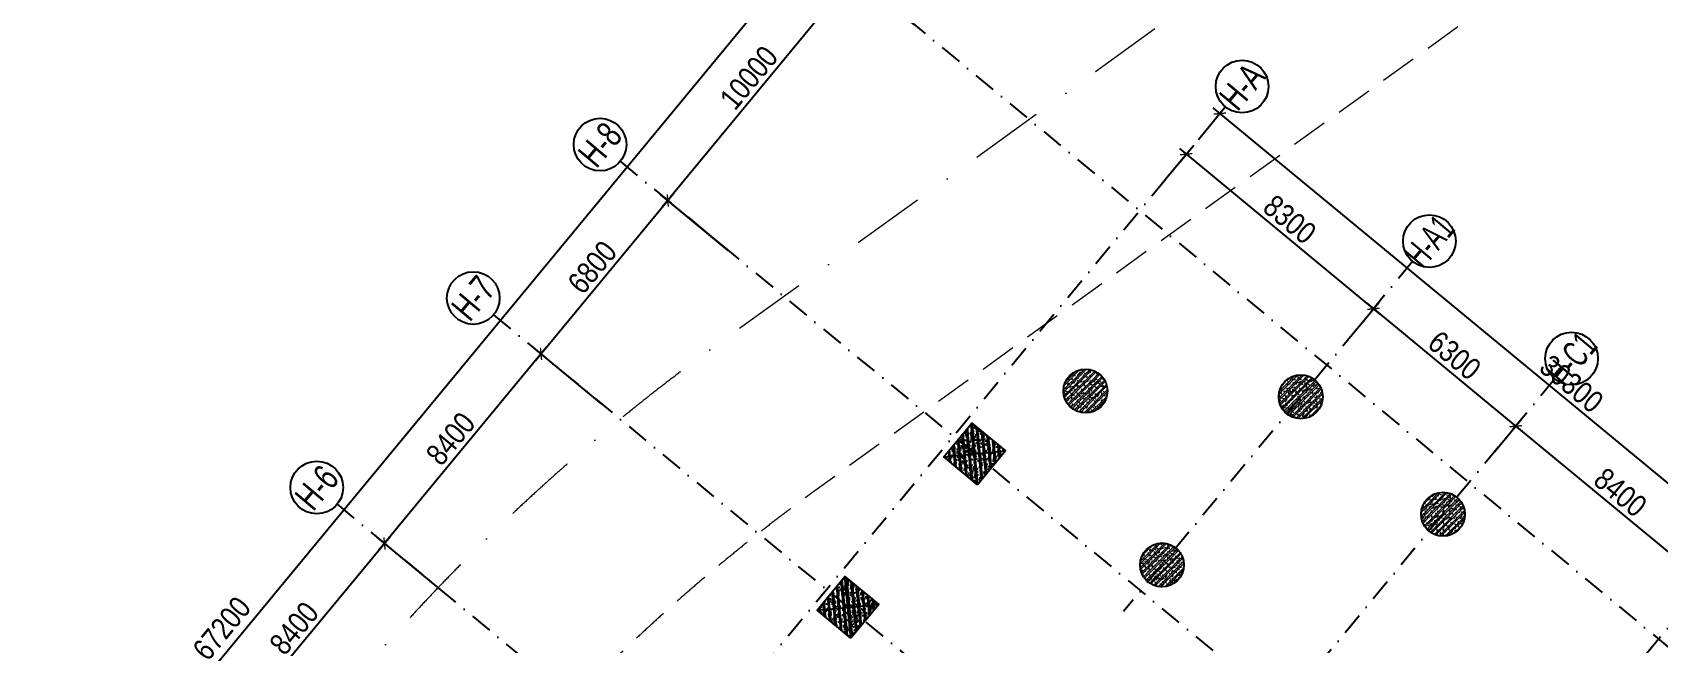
# Model space of a CAD drawing. Header units: millimetres. Extents: x -1283650 to 1283415, y -588847 to 435139.
# Drawn here: x -118919 to -63364, y 115533 to 136414 of the extents above; entities that cross this region are included whole.
import ezdxf
from ezdxf.enums import TextEntityAlignment as Align

# ---------------------------------------------------------------- set-up
doc = ezdxf.new("R2010")
doc.units = ezdxf.units.MM
doc.header["$MEASUREMENT"] = 0
doc.linetypes.add('DASHDOT', pattern=[1, 0.5, -0.25, 0, -0.25])
doc.linetypes.add('HIDDEN', pattern=[0.375, 0.25, -0.125])
doc.layers.get('Defpoints').update_dxf_attribs({"color": 5})
for name, color, linetype in [('KC-Betong', 6, 'Continuous'), ('KT-Kich thuoc', 9, 'Continuous'), ('KT-Luoi truc South Tower', 8, 'DASHDOT'), ('ST_MBDV Cot vach 220805$0$AUDIT_I_220805193045-1', 50, 'Continuous')]:
    doc.layers.add(name, color=color, linetype=linetype)
doc.layers.add('KT-Vat lieu', color=250, linetype='Continuous', lineweight=9)
doc.styles.add('Arial Narrow', font='ARIALN.TTF')
doc.styles.add('ST_MBDV Cot vach 220805$0$HBA-Text', font='GOTHIC.TTF')
doc.dimstyles.new('CCU_1-300', dxfattribs={"dimscale": 300, "dimtxt": 2.5, "dimasz": 1, "dimexe": 1, "dimexo": 2, "dimgap": 0.5, "dimtad": 1, "dimdec": 0, "dimdsep": 46, "dimtxsty": 'Arial Narrow', "dimblk": 'ARCHTICK', "dimcen": -1, "dimdle": 1, "dimclrd": 256, "dimclre": 256, "dimclrt": 3, "dimadec": 0, "dimazin": 2, "dimtfac": 0.1, "dimtdec": 0, "dimtix": 1, "dimtmove": 2, "dimatfit": 1, "dimfxl": 1, "dimtvp": 0.833333, "dimtolj": 1, "dimtzin": 12, "dimarcsym": 0})
pattern_1 = [(50, (0, 0), (286.90407, -25.10085), [30, -330]), (355, (0, 0), (-55.50053, 300.87685), [24, -264]), (100.4514, (23.9, -2.1), (231.40375, 275.7758), [25.4961, -280.45684]), (46.1842, (0, 80), (426.8964, -66.2076), [45, -495]), (96.6356, (35.57, 74.5), (373.8651, 389.6471), [38.2441, -420.6852]), (351.1842, (0, 80), (373.8648, 389.6474), [36, -396]), (21, (40, 60), (238.76282, -161.04756), [30, -330]), (326, (40, 60), (97.32613, 290.06), [24, -264]), (71.4514, (59.9, 46.58), (336.08905, 129.0122), [25.4961, -280.45684]), (37.5, (0, 0), (4.86394, 133.15754), [0, -260.8, 0, -268, 0, -265]), (7.5, (0, 0), (105.22781, 157.76468), [0, -152.8, 0, -254.8, 0, -101]), (327.5, (-89.2, 0), (213.528974, -9.02195), [0, -100, 0, -312, 0, -414]), (317.5, (-129.2, 0), (233.27447, 40.042), [0, -130, 0, -207.2, 0, -294]), (45, (0, 0), (-106.06602, 106.06602), []), (45, (70.71, 0), (-106.06602, 106.06602), [])]
pattern_2 = [(50, (550, 1550), (286.904, -25.1), [30, -330]), (355, (550, 1550), (-55.5, 300.877), [24, -264]), (100.451, (573.9, 1547.9), (231.404, 275.776), [25.496, -280.457]), (46.184, (550, 1630), (426.896, -66.21), [45, -495]), (96.636, (585.57, 1624.5), (373.865, 389.65), [38.244, -420.685]), (351.184, (550, 1630), (373.865, 389.65), [36, -396]), (21, (590, 1610), (238.763, -161.048), [30, -330]), (326, (590, 1610), (97.326, 290.06), [24, -264]), (71.451, (609.9, 1596.58), (336.09, 129.012), [25.496, -280.457]), (37.5, (550, 1550), (4.864, 133.1575), [0, -260.8, 0, -268, 0, -265]), (7.5, (550, 1550), (105.228, 157.765), [0, -152.8, 0, -254.8, 0, -101]), (327.5, (460.8, 1550), (213.529, -9.022), [0, -100, 0, -312, 0, -414]), (317.5, (420.8, 1550), (233.274, 40.042), [0, -130, 0, -207.2, 0, -294]), (45, (550, 1550), (-120.208, 120.208), []), (45, (550, 1599), (-120.208, 120.208), [])]

# ---------------------------------------------------------------- blocks, each defined once
blk = doc.blocks.new('_ARCHTICK')
at = {"color": 0, "linetype": 'ByBlock', "const_width": 0.15}
blk.add_lwpolyline([(-0.5, -0.5), (0.5, 0.5)], dxfattribs=at)
blk = doc.blocks.new('*D370')
at = {"layer": 'Defpoints', "color": 0, "transparency": 16777216}
for p in [(-88320, 136296), (-97215, 130673), (-94691, 128589)]:
    blk.add_point(p, dxfattribs=at)
at = {"layer": 'KT-Kich thuoc', "lineweight": -2, "transparency": 16777216}
for p, q in [((-90657, 138615), (-97406, 130442)), ((-88783, 136678), (-91079, 138575)), ((-95154, 128971), (-97447, 130864))]:
    blk.add_line(p, q, dxfattribs=at)
at = {"layer": 'KT-Kich thuoc', "lineweight": -2, "transparency": 16777216, "xscale": 300, "yscale": 300, "zscale": 300}
for p, rotation in [((-90848, 138384), 50.44882678934751), ((-97215, 130673), 230.4488267893475)]:
    blk.add_blockref('_ARCHTICK', p, dxfattribs=dict(at, rotation=rotation))
at = {"layer": 'KT-Kich thuoc', "color": 3, "transparency": 16777216, "insert": (-94442, 134868), "char_height": 750, "attachment_point": 5, "rotation": 50.4488, "style": 'Arial Narrow'}
blk.add_mtext('\\A1;10000', dxfattribs=at)
blk = doc.blocks.new('*D371')
at = {"layer": 'Defpoints', "color": 0, "transparency": 16777216}
for p in [(-94688, 128586), (-101545, 125430), (-99018, 123343)]:
    blk.add_point(p, dxfattribs=at)
at = {"layer": 'KT-Kich thuoc', "lineweight": -2, "transparency": 16777216}
for p, q in [((-97024, 130904), (-101736, 125199)), ((-95150, 128968), (-97447, 130864)), ((-99480, 123725), (-101777, 125621))]:
    blk.add_line(p, q, dxfattribs=at)
at = {"layer": 'KT-Kich thuoc', "lineweight": -2, "transparency": 16777216, "xscale": 300, "yscale": 300, "zscale": 300}
for p, rotation in [((-97215, 130673), 50.44882678934751), ((-101545, 125430), 230.4488267893475)]:
    blk.add_blockref('_ARCHTICK', p, dxfattribs=dict(at, rotation=rotation))
at = {"layer": 'KT-Kich thuoc', "color": 3, "transparency": 16777216, "insert": (-99791, 128391), "char_height": 750, "attachment_point": 5, "rotation": 50.4488, "style": 'Arial Narrow'}
blk.add_mtext('\\A1;6800', dxfattribs=at)
blk = doc.blocks.new('*D372')
at = {"layer": 'Defpoints', "color": 0, "transparency": 16777216}
for p in [(-104367, 116866), (-112243, 112476), (-109719, 110392)]:
    blk.add_point(p, dxfattribs=at)
at = {"layer": 'KT-Kich thuoc', "lineweight": -2, "transparency": 16777216}
for p, q in [((-106703, 119184), (-112434, 112245)), ((-104829, 117248), (-107126, 119144)), ((-110182, 110774), (-112474, 112667))]:
    blk.add_line(p, q, dxfattribs=at)
at = {"layer": 'KT-Kich thuoc', "lineweight": -2, "transparency": 16777216, "xscale": 300, "yscale": 300, "zscale": 300}
for p, rotation in [((-106894, 118953), 50.44882678934751), ((-112243, 112476), 230.4488267893475)]:
    blk.add_blockref('_ARCHTICK', p, dxfattribs=dict(at, rotation=rotation))
at = {"layer": 'KT-Kich thuoc', "color": 3, "transparency": 16777216, "insert": (-109980, 116054), "char_height": 750, "attachment_point": 5, "rotation": 50.4488, "style": 'Arial Narrow'}
blk.add_mtext('\\A1;8400', dxfattribs=at)
blk = doc.blocks.new('*D380')
at = {"layer": 'Defpoints', "color": 0, "transparency": 16777216}
for p in [(-80610, 130913), (-73101, 126971), (-74211, 125628)]:
    blk.add_point(p, dxfattribs=at)
at = {"layer": 'KT-Kich thuoc', "lineweight": -2, "transparency": 16777216}
for p, q in [((-80228, 131376), (-79310, 132487)), ((-79732, 132447), (-72870, 126780)), ((-73829, 126090), (-72910, 127202))]:
    blk.add_line(p, q, dxfattribs=at)
at = {"layer": 'KT-Kich thuoc', "lineweight": -2, "transparency": 16777216, "xscale": 300, "yscale": 300, "zscale": 300}
for p, rotation in [((-79501, 132256), 140.4488267453979), ((-73101, 126971), 320.4488267453979)]:
    blk.add_blockref('_ARCHTICK', p, dxfattribs=dict(at, rotation=rotation))
at = {"layer": 'KT-Kich thuoc', "color": 3, "transparency": 16777216, "insert": (-75962, 130024), "char_height": 750, "attachment_point": 5, "rotation": 320.4488, "style": 'Arial Narrow'}
blk.add_mtext('\\A1;8300', dxfattribs=at)
blk = doc.blocks.new('*D381')
at = {"layer": 'Defpoints', "color": 0, "transparency": 16777216}
for p in [(-74211, 125628), (-68243, 122960), (-69353, 121616)]:
    blk.add_point(p, dxfattribs=at)
at = {"layer": 'KT-Kich thuoc', "lineweight": -2, "transparency": 16777216}
for p, q in [((-73829, 126090), (-72910, 127203)), ((-73332, 127163), (-68012, 122769)), ((-68971, 122079), (-68052, 123191))]:
    blk.add_line(p, q, dxfattribs=at)
at = {"layer": 'KT-Kich thuoc', "lineweight": -2, "transparency": 16777216, "xscale": 300, "yscale": 300, "zscale": 300}
for p, rotation in [((-73101, 126972), 140.4488267453979), ((-68243, 122960), 320.4488267453979)]:
    blk.add_blockref('_ARCHTICK', p, dxfattribs=dict(at, rotation=rotation))
at = {"layer": 'KT-Kich thuoc', "color": 3, "transparency": 16777216, "insert": (-70333, 125377), "char_height": 750, "attachment_point": 5, "rotation": 320.4488, "style": 'Arial Narrow'}
blk.add_mtext('\\A1;6300', dxfattribs=at)
blk = doc.blocks.new('*D382')
at = {"layer": 'Defpoints', "color": 0, "transparency": 16777216}
for p in [(-69353, 121616), (-61766, 117611), (-62876, 116267)]:
    blk.add_point(p, dxfattribs=at)
at = {"layer": 'KT-Kich thuoc', "lineweight": -2, "transparency": 16777216}
for p, q in [((-68971, 122079), (-68052, 123191)), ((-68474, 123151), (-61535, 117420)), ((-62494, 116730), (-61575, 117842))]:
    blk.add_line(p, q, dxfattribs=at)
at = {"layer": 'KT-Kich thuoc', "lineweight": -2, "transparency": 16777216, "xscale": 300, "yscale": 300, "zscale": 300}
for p, rotation in [((-68243, 122960), 140.4488267453979), ((-61766, 117611), 320.4488267453979)]:
    blk.add_blockref('_ARCHTICK', p, dxfattribs=dict(at, rotation=rotation))
at = {"layer": 'KT-Kich thuoc', "color": 3, "transparency": 16777216, "insert": (-64665, 120696), "char_height": 750, "attachment_point": 5, "rotation": 320.4488, "style": 'Arial Narrow'}
blk.add_mtext('\\A1;8400', dxfattribs=at)
blk = doc.blocks.new('*D384')
at = {"layer": 'Defpoints', "color": 0, "transparency": 16777216}
for p in [(-99018, 123343), (-106894, 118953), (-104370, 116869)]:
    blk.add_point(p, dxfattribs=at)
at = {"layer": 'KT-Kich thuoc', "lineweight": -2, "transparency": 16777216}
for p, q in [((-101354, 125661), (-107085, 118722)), ((-99480, 123725), (-101777, 125621)), ((-104833, 117251), (-107126, 119144))]:
    blk.add_line(p, q, dxfattribs=at)
at = {"layer": 'KT-Kich thuoc', "lineweight": -2, "transparency": 16777216, "xscale": 300, "yscale": 300, "zscale": 300}
for p, rotation in [((-101545, 125430), 50.44882678934751), ((-106894, 118953), 230.4488267893475)]:
    blk.add_blockref('_ARCHTICK', p, dxfattribs=dict(at, rotation=rotation))
at = {"layer": 'KT-Kich thuoc', "color": 3, "transparency": 16777216, "insert": (-104631, 122531), "char_height": 750, "attachment_point": 5, "rotation": 50.4488, "style": 'Arial Narrow'}
blk.add_mtext('\\A1;8400', dxfattribs=at)
blk = doc.blocks.new('*U213')
h = blk.add_hatch()
h.set_pattern_fill('VATLIEU04', color=250, scale=40, style=0, pattern_type=2)
h.set_pattern_definition(pattern_2)
h.paths.add_polyline_path([(-475, -475), (1025, -475), (1025, 1025), (-475, 1025)])
at = {"color": 6, "ltscale": 0.25}
blk.add_lwpolyline([(-475, -475), (1025, -475), (1025, 1025), (-475, 1025)], close=True, dxfattribs=at)
at = {"layer": 'Defpoints', "linetype": 'ByBlock', "ltscale": 30}
for p, q in [((1025, -475), (-475, 1025)), ((-475, -475), (1025, 1025))]:
    blk.add_line(p, q, dxfattribs=at)
blk = doc.blocks.new('*U214')
h = blk.add_hatch()
h.set_pattern_fill('VATLIEU04', color=250, scale=40, style=0, pattern_type=2)
h.set_pattern_definition(pattern_2)
h.paths.add_polyline_path([(-475, -475), (1025, -475), (1025, 1025), (-475, 1025)])
at = {"color": 6, "ltscale": 0.25}
blk.add_lwpolyline([(-475, -475), (1025, -475), (1025, 1025), (-475, 1025)], close=True, dxfattribs=at)
at = {"layer": 'Defpoints', "linetype": 'ByBlock', "ltscale": 30}
for p, q in [((1025, -475), (-475, 1025)), ((-475, -475), (1025, 1025))]:
    blk.add_line(p, q, dxfattribs=at)
blk = doc.blocks.new('ST_MBDV Cot vach 220805$0$GRID-SYM-flat-103')
at = {"layer": 'ST_MBDV Cot vach 220805$0$AUDIT_I_220805193045-1'}
blk.add_circle((0, 0), 900, dxfattribs=at)
at = {"layer": 'ST_MBDV Cot vach 220805$0$AUDIT_I_220805193045-1', "style": 'ST_MBDV Cot vach 220805$0$HBA-Text'}
blk.add_attdef('GRID', text='', height=900, rotation=19.0471, dxfattribs=at).set_placement((0, 0, 0), align=Align.MIDDLE_CENTER)
blk = doc.blocks.new('*D323')
at = {"layer": 'Defpoints', "color": 0, "transparency": 16777216}
for p in [(-79464, 132301), (-54992, 114350), (-56101, 113007)]:
    blk.add_point(p, dxfattribs=at)
at = {"layer": 'KT-Kich thuoc', "lineweight": -2, "transparency": 16777216}
for p, q in [((-79082, 132763), (-78164, 133875)), ((-78586, 133835), (-54761, 114159)), ((-55719, 113469), (-54801, 114581))]:
    blk.add_line(p, q, dxfattribs=at)
at = {"layer": 'KT-Kich thuoc', "lineweight": -2, "transparency": 16777216, "xscale": 300, "yscale": 300, "zscale": 300}
for p, rotation in [((-78355, 133644), 140.448826737223), ((-54992, 114350), 320.448826737223)]:
    blk.add_blockref('_ARCHTICK', p, dxfattribs=dict(at, rotation=rotation))
at = {"layer": 'KT-Kich thuoc', "color": 3, "transparency": 16777216, "insert": (-66334, 124408), "char_height": 750, "attachment_point": 5, "rotation": 320.4488, "style": 'Arial Narrow'}
blk.add_mtext('\\A1;30300', dxfattribs=at)
blk = doc.blocks.new('*D324')
at = {"layer": 'Defpoints', "color": 0, "transparency": 16777216}
for p in [(-92236, 139530), (-88324, 136299), (-131114, 84484)]:
    blk.add_point(p, dxfattribs=at)
at = {"layer": 'KT-Kich thuoc', "lineweight": -2, "transparency": 16777216}
for p, q in [((-135217, 87484), (-92045, 139761)), ((-88786, 136681), (-92467, 139721)), ((-131577, 84866), (-135258, 87906))]:
    blk.add_line(p, q, dxfattribs=at)
at = {"layer": 'KT-Kich thuoc', "lineweight": -2, "transparency": 16777216, "xscale": 300, "yscale": 300, "zscale": 300}
for p, rotation in [((-92236, 139530), 50.44882697620309), ((-135026, 87715), 230.4488269762031)]:
    blk.add_blockref('_ARCHTICK', p, dxfattribs=dict(at, rotation=rotation))
at = {"layer": 'KT-Kich thuoc', "color": 3, "transparency": 16777216, "insert": (-112452, 116048), "char_height": 750, "attachment_point": 5, "rotation": 50.4488, "style": 'Arial Narrow'}
blk.add_mtext('\\A1;67200', dxfattribs=at)

msp = doc.modelspace()

# ---------------------------------------------------------------- hatches: boundary and pattern name
at = {"layer": 'KT-Vat lieu'}
h = msp.add_hatch(dxfattribs=at)
h.set_pattern_fill('BTCT', color=256, scale=40)
h.set_pattern_definition(pattern_1)
edge = h.paths.add_edge_path()
edge.add_arc((-82941.7, 124163.7), 750, 0, 360)
h = msp.add_hatch(dxfattribs=at)
h.set_pattern_fill('BTCT', color=256, scale=40)
h.set_pattern_definition(pattern_1)
edge = h.paths.add_edge_path()
edge.add_arc((-75585, 123963.3), 750, 0, 360)
h = msp.add_hatch(dxfattribs=at)
h.set_pattern_fill('BTCT', color=256, scale=40)
h.set_pattern_definition(pattern_1)
edge = h.paths.add_edge_path()
edge.add_arc((-70727.4, 119951.7), 750, 0, 360)
h = msp.add_hatch(dxfattribs=at)
h.set_pattern_fill('BTCT', color=256, scale=40)
h.set_pattern_definition(pattern_1)
edge = h.paths.add_edge_path()
edge.add_arc((-80329, 118219), 750, 0, 360)

# ---------------------------------------------------------------- linework, layer by layer
at = {"layer": 'Defpoints', "linetype": 'DASHDOT', "lineweight": 13, "ltscale": 5000, "flags": 128}
msp.add_lwpolyline([(-23262.1, 145155.1), (-28788.2, 166262.1), (-37194.3, 169174.5), (-48697.6, 160471.6), (-72163.1, 142601.4), (-95795.1, 125550.6, 0.6850113), (-62584.9, 906), (-41797.9, -1312.3), (-148.4, -32.6), (6169, 8035), (-23262.1, 145155.1)], format="xyb", close=True, dxfattribs=at)
at = {"layer": 'Defpoints', "linetype": 'HIDDEN', "lineweight": 13, "ltscale": 5000, "flags": 128}
msp.add_lwpolyline([(-29100.4, 143765), (-33780.8, 161642), (-36130.2, 162455.9), (-45070, 155692.4), (-68589.5, 137781), (-92272.1, 120693.8, 0.684877), (-61939.3, 6871.2), (-41570.7, 4697.5), (-3140.5, 5878.3), (-286.9, 9522.4)], format="xyb", close=True, dxfattribs=at)
at = {"layer": 'KC-Betong', "ltscale": 0.5}
for centre in [(-82941.7, 124163.7), (-75585, 123963.3), (-70727.4, 119951.7), (-80329, 118219)]:
    msp.add_circle(centre, 750, dxfattribs=at)
at = {"layer": 'KT-Luoi truc South Tower', "ltscale": 1500}
for p, q in [((-92466.9, 139720.9), (-53191, 107285.4)), ((-139900.7, 59118.7), (-78164.4, 133874.7)), ((-98834.6, 132010.4), (-67870, 106438.6)), ((-71764.6, 128589.5), (-81645.6, 116624.7)), ((-103164.6, 126767.2), (-63888.7, 94331.6)), ((-66907, 124577.9), (-76788, 112613.1)), ((-108513.4, 120290.3), (-77548.8, 94718.6)), ((-60430.1, 119229.1), (-70311.1, 107264.3))]:
    msp.add_line(p, q, dxfattribs=at)

# ---------------------------------------------------------------- block references
at = {"layer": 'KC-Betong', "linetype": 'ByBlock', "xscale": -1, "rotation": 320.4488276923478}
for name, p in [('*U214', (-86691.5, 121625.5)), ('*U213', (-91021.5, 116382.3))]:
    msp.add_blockref(name, p, dxfattribs=at)
at = {"layer": 'KT-Kich thuoc'}
ref = msp.add_blockref('ST_MBDV Cot vach 220805$0$GRID-SYM-flat-103', (-77591.3, 134568.7), dxfattribs=at)
ref.add_attrib('GRID', 'H-A', dxfattribs={"layer": 'ST_MBDV Cot vach 220805$0$AUDIT_I_220805193045-1', "height": 900, "rotation": 50, "style": 'ST_MBDV Cot vach 220805$0$HBA-Text', "width": 0.75}).set_placement((-77591.3, 134568.7, 0), align=Align.MIDDLE_CENTER)
ref = msp.add_blockref('ST_MBDV Cot vach 220805$0$GRID-SYM-flat-103', (-99528.5, 132583.5), dxfattribs=at)
ref.add_attrib('GRID', 'H-8', dxfattribs={"layer": 'ST_MBDV Cot vach 220805$0$AUDIT_I_220805193045-1', "height": 900, "rotation": 50, "style": 'ST_MBDV Cot vach 220805$0$HBA-Text', "width": 0.75}).set_placement((-99528.5, 132583.5, 0), align=Align.MIDDLE_CENTER)
ref = msp.add_blockref('ST_MBDV Cot vach 220805$0$GRID-SYM-flat-103', (-71191.6, 129283.5), dxfattribs=at)
ref.add_attrib('GRID', 'H-A1', dxfattribs={"layer": 'ST_MBDV Cot vach 220805$0$AUDIT_I_220805193045-1', "height": 900, "rotation": 50, "style": 'ST_MBDV Cot vach 220805$0$HBA-Text', "width": 0.65}).set_placement((-71191.6, 129283.5, 0), align=Align.MIDDLE_CENTER)
ref = msp.add_blockref('ST_MBDV Cot vach 220805$0$GRID-SYM-flat-103', (-103858.5, 127340.3), dxfattribs=at)
ref.add_attrib('GRID', 'H-7', dxfattribs={"layer": 'ST_MBDV Cot vach 220805$0$AUDIT_I_220805193045-1', "height": 900, "rotation": 50, "style": 'ST_MBDV Cot vach 220805$0$HBA-Text', "width": 0.75}).set_placement((-103858.5, 127340.3, 0), align=Align.MIDDLE_CENTER)
ref = msp.add_blockref('ST_MBDV Cot vach 220805$0$GRID-SYM-flat-103', (-66333.9, 125271.9), dxfattribs=at)
ref.add_attrib('GRID', 'H-C1', dxfattribs={"layer": 'ST_MBDV Cot vach 220805$0$AUDIT_I_220805193045-1', "height": 900, "rotation": 50, "style": 'ST_MBDV Cot vach 220805$0$HBA-Text', "width": 0.65}).set_placement((-66333.9, 125271.9, 0), align=Align.MIDDLE_CENTER)
ref = msp.add_blockref('ST_MBDV Cot vach 220805$0$GRID-SYM-flat-103', (-109207.4, 120863.4), dxfattribs=at)
ref.add_attrib('GRID', 'H-6', dxfattribs={"layer": 'ST_MBDV Cot vach 220805$0$AUDIT_I_220805193045-1', "height": 900, "rotation": 50, "style": 'ST_MBDV Cot vach 220805$0$HBA-Text', "width": 0.75}).set_placement((-109207.4, 120863.4, 0), align=Align.MIDDLE_CENTER)

# ---------------------------------------------------------------- dimensions: what is measured, and where the dimension line sits
dim = msp.add_linear_dim(base=(-92235.6, 139529.9), p1=(-131114.3, 84484.2), p2=(-88323.6, 136299.2), angle=50.44883, dimstyle='CCU_1-300', dxfattribs=at)
dim.commit()
dim.dimension.update_dxf_attribs({"geometry": '*D324', "text_midpoint": (-112452.2, 116047.5), "dimtype": 161})
for base, p1, p2, angle, picture, middle in [((-97215.4, 130673.2), (-88320.1, 136296.4), (-94691.2, 128588.6), 50.44883, '*D370', (-94442.4, 134867.8)), ((-73101.3, 126970.9), (-80610.4, 130912.9), (-74210.6, 125627.7), 140.44883, '*D380', (-75961.9, 130024.5)), ((-101545.4, 125430), (-94687.8, 128585.8), (-99017.8, 123342.6), 50.44883, '*D371', (-99791.3, 128390.9)), ((-68243.2, 122959.9), (-74210.6, 125627.7), (-69353, 121616.1), 140.44883, '*D381', (-70332.6, 125376.7)), ((-106894.2, 118953.1), (-99017.8, 123342.6), (-104370.1, 116868.6), 50.44883, '*D384', (-104630.7, 122530.9)), ((-61766.3, 117611.1), (-69353, 121616.1), (-62876.1, 116267.2), 140.44883, '*D382', (-64665.4, 120696.4)), ((-112243.1, 112476.2), (-104366.6, 116865.7), (-109718.9, 110391.7), 50.44883, '*D372', (-109979.6, 116054))]:
    dim = msp.add_linear_dim(base=base, p1=p1, p2=p2, angle=angle, dimstyle='CCU_1-300', dxfattribs=at)
    dim.commit()
    dim.dimension.update_dxf_attribs({"geometry": picture, "text_midpoint": middle})
dim = msp.add_aligned_dim(p1=(-79464.2, 132300.8), p2=(-56101.2, 113006.7), distance=1742.1, dimstyle='CCU_1-300', dxfattribs=at)
dim.commit()
dim.dimension.update_dxf_attribs({"geometry": '*D323', "text_midpoint": (-66334.1, 124407.9)})

doc.saveas('drawing.dxf')
